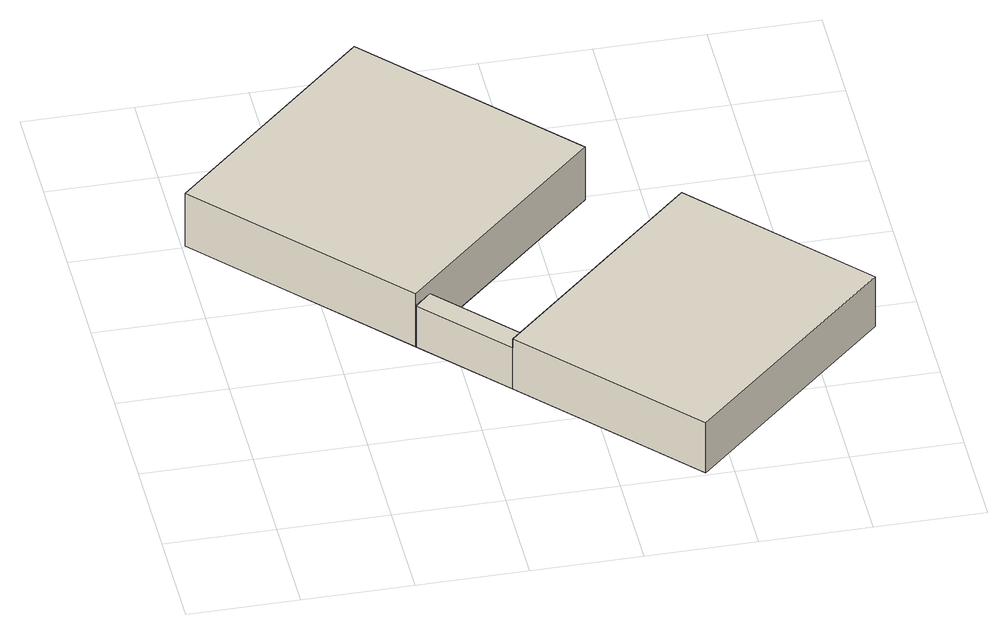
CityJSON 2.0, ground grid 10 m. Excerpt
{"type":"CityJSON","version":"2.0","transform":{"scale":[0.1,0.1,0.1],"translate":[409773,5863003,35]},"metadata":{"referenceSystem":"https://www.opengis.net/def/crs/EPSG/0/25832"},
"CityObjects":{
"building1":{"type":"Building","attributes":{"Gemeindeschluessel":"03454033","AbsoluteHoehe":"35.898","MittlereTraufHoehe":"40.319","Firsthoehe":"42.826","function":"31001_2720","roofType":"3100","measuredHeight":6.93},"address":[{"country":"Germany","locality":"Lorup"}],"children":["building1-1","building1-2"],"geometry":[{"type":"MultiSurface","lod":"1","boundaries":[[[0,1,2,3]],[[4,5,6,7]],[[2,8,9,10,7,3]],[[5,4,2,1]],[[6,5,1,0]],[[7,6,0,3]],[[8,4,10,9]]]}]},
"building1-1":{"type":"BuildingPart","attributes":{"AbsoluteHoehe":"35.898","MittlereTraufHoehe":"40.147","Firsthoehe":"42.426","roofType":"3100","measuredHeight":6.53},"parents":["building1"],"geometry":[{"type":"MultiSurface","lod":"1","boundaries":[[[11,12,13,14]],[[15,16,17,18]],[[15,18,14,13]],[[16,15,13,12]],[[11,17,19,20,21,12]],[[18,17,11,14]],[[20,19,16,21]]]}]},
"building1-2":{"type":"BuildingPart","attributes":{"AbsoluteHoehe":"35.898","MittlereTraufHoehe":"40.319","Firsthoehe":"40.319","roofType":"1000","measuredHeight":4.42},"parents":["building1"],"geometry":[{"type":"MultiSurface","lod":"1","boundaries":[[[9,8,21,20]],[[16,4,10,19]],[[4,16,21,8]],[[19,10,9,20]],[[16,19,20,21]],[[9,10,4,8]]]}]}
},
"vertices":[
[186,573,66],[3,402,66],[168,225,66],[351,396,66],[168,225,9],[3,402,9],[186,573,9],[351,396,9],[168,225,53],[183,240,53],[183,240,9],
[420,321,63],[237,151,63],[375,3,63],[558,173,63],[375,3,9],[237,151,9],[420,321,9],[558,173,9],[253,165,9],[253,165,53],[237,151,53]
]}
